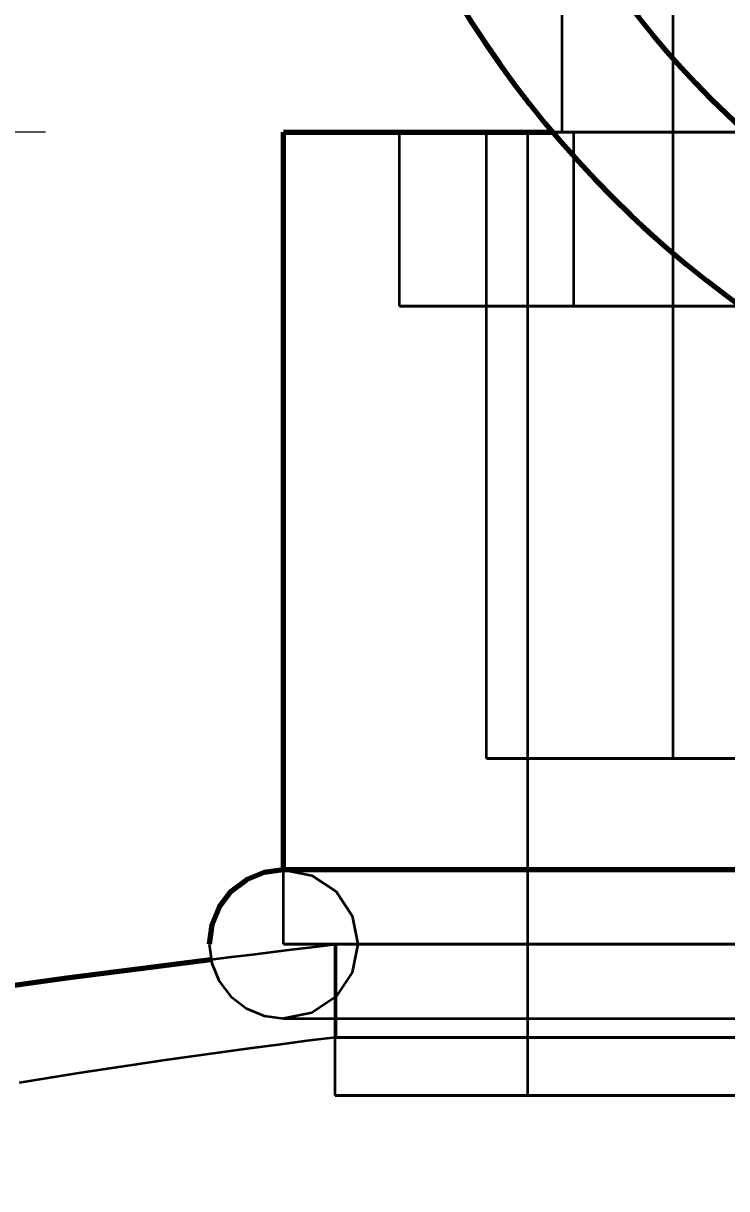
# Model space of a CAD drawing. Header units: millimetres. Extents: x 0 to 2208, y 0 to 420.
# Drawn here: x 100.257 to 102.68, y 229.835 to 233.854 of the extents above; entities that cross this region are included whole.
import ezdxf

# ---------------------------------------------------------------- set-up
doc = ezdxf.new("R2010")
doc.units = ezdxf.units.MM
doc.linetypes.add('IRAM-E-TRAZOS', pattern=[5, 4, -1])
for name, color, linetype, lineweight in [('01-VISIBLE', 7, 'CONTINUOUS', 70), ('02-OCULTA', 4, 'IRAM-E-TRAZOS', 35), ('04-COTA', 3, 'CONTINUOUS', 18), ('08-FINA', 5, 'CONTINUOUS', 18)]:
    doc.layers.add(name, color=color, linetype=linetype, lineweight=lineweight)
doc.styles.add('ISO3098', font='isocpeur.ttf')
doc.dimstyles.new('FLAMA-IRAM', dxfattribs={"dimtxt": 3.5, "dimasz": 3.5, "dimexe": 2, "dimexo": 1.5, "dimgap": 1, "dimtad": 1, "dimdec": 1, "dimtxsty": 'ISO3098', "dimblk": 'IRAM_FLECHA', "dimblk1": 'IRAM_FLECHA', "dimblk2": 'IRAM_FLECHA', "dimcen": 2.5, "dimclrd": 256, "dimclre": 256, "dimclrt": 256, "dimazin": 3, "dimtfac": 1, "dimtmove": 0, "dimatfit": 3, "dimlwd": 18, "dimlwe": 18})

# ---------------------------------------------------------------- blocks, each defined once
blk = doc.blocks.new('IRAM_FLECHA')
blk.add_solid([(0, 0), (-1, 0.125), (-1, -0.125)])

msp = doc.modelspace()

# ---------------------------------------------------------------- linework, layer by layer
at = {"layer": '01-VISIBLE'}
msp.add_line((101.153, 230.9345), (101.153, 233.4785), dxfattribs=at)
for points in [[(101.153, 233.4785), (101.256, 233.4785), (101.3591, 233.4785), (101.4621, 233.4785), (101.5651, 233.4785), (101.6681, 233.4785), (101.7712, 233.4785), (101.8742, 233.4785), (101.9772, 233.4785), (102.0803, 233.4785)], [(101.153, 230.9345), (101.0867, 230.9258), (101.025, 230.9002), (100.972, 230.8595), (100.9313, 230.8065), (100.9057, 230.7448), (100.897, 230.6785)], [(102.7662, 230.9345), (102.6653, 230.9345), (102.5645, 230.9345), (102.4637, 230.9345), (102.3629, 230.9345), (102.262, 230.9345), (102.1612, 230.9345), (102.0604, 230.9345), (101.9596, 230.9345), (101.8588, 230.9345), (101.7579, 230.9345), (101.6571, 230.9345), (101.5563, 230.9345), (101.4555, 230.9345), (101.3546, 230.9345), (101.2538, 230.9345), (101.153, 230.9345)], [(100.2084, 230.5345), (100.3074, 230.5484), (100.4066, 230.5617), (100.5057, 230.5748), (100.6049, 230.5877), (100.7041, 230.6004), (100.8033, 230.613), (100.9026, 230.6255)]]:
    msp.add_lwpolyline(points, dxfattribs=at)
msp.add_circle((104.833, 235.7985), 3.12, dxfattribs=at)
msp.add_arc((104.833, 235.7985), 3.6, 90, -90, dxfattribs=at)
at = {"layer": '02-OCULTA'}
for p, q in [((102.113, 233.4785), (102.113, 234.2985)), ((102.4954, 233.4785), (102.4954, 234.2985)), ((101.553, 232.8785), (101.553, 233.4785)), ((101.853, 231.3185), (101.853, 233.4785)), ((101.9954, 230.157), (101.9954, 233.4785)), ((102.153, 232.8785), (102.153, 233.4785)), ((102.4954, 231.3185), (102.4954, 233.4785)), ((101.153, 230.6785), (101.153, 230.9345)), ((101.331, 230.157), (101.331, 230.6785)), ((101.333, 230.6785), (101.333, 230.357))]:
    msp.add_line(p, q, dxfattribs=at)
for points in [[(102.7662, 233.4785), (102.6653, 233.4785), (102.5645, 233.4785), (102.4637, 233.4785), (102.3629, 233.4785), (102.262, 233.4785), (102.1612, 233.4785), (102.0604, 233.4785), (101.9596, 233.4785), (101.8588, 233.4785), (101.7579, 233.4785), (101.6571, 233.4785), (101.5563, 233.4785), (101.4555, 233.4785), (101.3546, 233.4785), (101.2538, 233.4785), (101.153, 233.4785)], [(102.7641, 233.4785), (102.6632, 233.4785), (102.5622, 233.4785), (102.4613, 233.4785), (102.3604, 233.4785), (102.2595, 233.4785), (102.1585, 233.4785), (102.0576, 233.4785), (101.9567, 233.4785), (101.8558, 233.4785), (101.7548, 233.4785), (101.6539, 233.4785), (101.553, 233.4785)], [(101.553, 233.4785), (101.6539, 233.4785), (101.7548, 233.4785), (101.8558, 233.4785), (101.9567, 233.4785), (102.0576, 233.4785), (102.1585, 233.4785), (102.2595, 233.4785), (102.3604, 233.4785), (102.4613, 233.4785), (102.5622, 233.4785), (102.6632, 233.4785), (102.7641, 233.4785)], [(102.7622, 233.4785), (102.6611, 233.4785), (102.5601, 233.4785), (102.4591, 233.4785), (102.3581, 233.4785), (102.2571, 233.4785), (102.1561, 233.4785), (102.055, 233.4785), (101.954, 233.4785), (101.853, 233.4785)], [(101.853, 233.4785), (101.954, 233.4785), (102.055, 233.4785), (102.1561, 233.4785), (102.2571, 233.4785), (102.3581, 233.4785), (102.4591, 233.4785), (102.5601, 233.4785), (102.6611, 233.4785), (102.7622, 233.4785)], [(102.7048, 233.4785), (102.6035, 233.4785), (102.5021, 233.4785), (102.4008, 233.4785), (102.2994, 233.4785), (102.1981, 233.4785), (102.0967, 233.4785), (101.9954, 233.4785)], [(101.9954, 233.4785), (102.0967, 233.4785), (102.1981, 233.4785), (102.2994, 233.4785), (102.4008, 233.4785), (102.5021, 233.4785), (102.6035, 233.4785), (102.7048, 233.4785)], [(102.0803, 233.4785), (102.1804, 233.4785), (102.2805, 233.4785), (102.3806, 233.4785), (102.4807, 233.4785), (102.5808, 233.4785), (102.6809, 233.4785)], [(102.7174, 233.4785), (102.6167, 233.4785), (102.516, 233.4785), (102.4152, 233.4785), (102.3145, 233.4785), (102.2137, 233.4785), (102.113, 233.4785)], [(102.113, 233.4785), (102.2137, 233.4785), (102.3145, 233.4785), (102.4152, 233.4785), (102.516, 233.4785), (102.6167, 233.4785), (102.7174, 233.4785)], [(102.7598, 233.4785), (102.6587, 233.4785), (102.5575, 233.4785), (102.4564, 233.4785), (102.3553, 233.4785), (102.2541, 233.4785), (102.153, 233.4785)], [(102.153, 233.4785), (102.2541, 233.4785), (102.3553, 233.4785), (102.4564, 233.4785), (102.5575, 233.4785), (102.6587, 233.4785), (102.7598, 233.4785)], [(102.6987, 233.4785), (102.597, 233.4785), (102.4954, 233.4785)], [(102.4954, 233.4785), (102.597, 233.4785), (102.6987, 233.4785)], [(102.6987, 233.4785), (102.597, 233.4785), (102.4954, 233.4785)], [(102.4954, 233.4785), (102.597, 233.4785), (102.6987, 233.4785)], [(102.7641, 232.8785), (102.6632, 232.8785), (102.5622, 232.8785), (102.4613, 232.8785), (102.3604, 232.8785), (102.2595, 232.8785), (102.1585, 232.8785), (102.0576, 232.8785), (101.9567, 232.8785), (101.8558, 232.8785), (101.7548, 232.8785), (101.6539, 232.8785), (101.553, 232.8785)], [(101.553, 232.8785), (101.6539, 232.8785), (101.7548, 232.8785), (101.8558, 232.8785), (101.9567, 232.8785), (102.0576, 232.8785), (102.1585, 232.8785), (102.2595, 232.8785), (102.3604, 232.8785), (102.4613, 232.8785), (102.5622, 232.8785), (102.6632, 232.8785), (102.7641, 232.8785)], [(102.7598, 232.8785), (102.6587, 232.8785), (102.5575, 232.8785), (102.4564, 232.8785), (102.3553, 232.8785), (102.2541, 232.8785), (102.153, 232.8785)], [(102.153, 232.8785), (102.2541, 232.8785), (102.3553, 232.8785), (102.4564, 232.8785), (102.5575, 232.8785), (102.6587, 232.8785), (102.7598, 232.8785)], [(102.7622, 231.3185), (102.6611, 231.3185), (102.5601, 231.3185), (102.4591, 231.3185), (102.3581, 231.3185), (102.2571, 231.3185), (102.1561, 231.3185), (102.055, 231.3185), (101.954, 231.3185), (101.853, 231.3185)], [(101.853, 231.3185), (101.954, 231.3185), (102.055, 231.3185), (102.1561, 231.3185), (102.2571, 231.3185), (102.3581, 231.3185), (102.4591, 231.3185), (102.5601, 231.3185), (102.6611, 231.3185), (102.7622, 231.3185)], [(102.6987, 231.3185), (102.597, 231.3185), (102.4954, 231.3185)], [(102.4954, 231.3185), (102.597, 231.3185), (102.6987, 231.3185)], [(102.7662, 230.9345), (102.6653, 230.9345), (102.5645, 230.9345), (102.4637, 230.9345), (102.3629, 230.9345), (102.262, 230.9345), (102.1612, 230.9345), (102.0604, 230.9345), (101.9596, 230.9345), (101.8588, 230.9345), (101.7579, 230.9345), (101.6571, 230.9345), (101.5563, 230.9345), (101.4555, 230.9345), (101.3546, 230.9345), (101.2538, 230.9345), (101.153, 230.9345)], [(101.153, 230.9345), (101.251, 230.915), (101.334, 230.8595), (101.3895, 230.7765), (101.409, 230.6785), (101.3895, 230.5806), (101.334, 230.4975), (101.251, 230.442), (101.153, 230.4225)], [(100.897, 230.6785), (100.9057, 230.6123), (100.9313, 230.5505), (100.972, 230.4975), (101.025, 230.4568), (101.0867, 230.4313), (101.153, 230.4225)], [(100.9026, 230.6255), (100.9743, 230.6344), (101.046, 230.6432), (101.1178, 230.6519), (101.1895, 230.6607), (101.2613, 230.6695), (101.333, 230.6785)], [(102.7662, 230.6785), (102.6653, 230.6785), (102.5645, 230.6785), (102.4637, 230.6785), (102.3629, 230.6785), (102.262, 230.6785), (102.1612, 230.6785), (102.0604, 230.6785), (101.9596, 230.6785), (101.8588, 230.6785), (101.7579, 230.6785), (101.6571, 230.6785), (101.5563, 230.6785), (101.4555, 230.6785), (101.3546, 230.6785), (101.2538, 230.6785), (101.153, 230.6785)], [(101.153, 230.6785), (101.2538, 230.6785), (101.3546, 230.6785), (101.4555, 230.6785), (101.5563, 230.6785), (101.6571, 230.6785), (101.7579, 230.6785), (101.8588, 230.6785), (101.9596, 230.6785), (102.0604, 230.6785), (102.1612, 230.6785), (102.262, 230.6785), (102.3629, 230.6785), (102.4637, 230.6785), (102.5645, 230.6785), (102.6653, 230.6785), (102.7662, 230.6785)], [(102.7318, 230.6785), (102.6317, 230.6785), (102.5317, 230.6785), (102.4316, 230.6785), (102.3316, 230.6785), (102.2315, 230.6785), (102.1315, 230.6785), (102.0314, 230.6785), (101.9313, 230.6785), (101.8313, 230.6785), (101.7312, 230.6785), (101.6312, 230.6785), (101.5311, 230.6785), (101.4311, 230.6785), (101.331, 230.6785)], [(101.331, 230.6785), (101.4311, 230.6785), (101.5311, 230.6785), (101.6312, 230.6785), (101.7312, 230.6785), (101.8313, 230.6785), (101.9313, 230.6785), (102.0314, 230.6785), (102.1315, 230.6785), (102.2315, 230.6785), (102.3316, 230.6785), (102.4316, 230.6785), (102.5317, 230.6785), (102.6317, 230.6785), (102.7318, 230.6785)], [(102.733, 230.6785), (102.633, 230.6785), (102.533, 230.6785), (102.433, 230.6785), (102.333, 230.6785), (102.233, 230.6785), (102.133, 230.6785), (102.033, 230.6785), (101.933, 230.6785), (101.833, 230.6785), (101.733, 230.6785), (101.633, 230.6785), (101.533, 230.6785), (101.433, 230.6785), (101.333, 230.6785)], [(101.333, 230.6785), (101.433, 230.6785), (101.533, 230.6785), (101.633, 230.6785), (101.733, 230.6785), (101.833, 230.6785), (101.933, 230.6785), (102.033, 230.6785), (102.133, 230.6785), (102.233, 230.6785), (102.333, 230.6785), (102.433, 230.6785), (102.533, 230.6785), (102.633, 230.6785), (102.733, 230.6785)], [(101.153, 230.4225), (101.2538, 230.4225), (101.3546, 230.4225), (101.4554, 230.4225), (101.5563, 230.4225), (101.6571, 230.4225), (101.7579, 230.4225), (101.8587, 230.4225), (101.9595, 230.4225), (102.0604, 230.4225), (102.1612, 230.4225), (102.262, 230.4225), (102.3628, 230.4225), (102.4637, 230.4225), (102.5645, 230.4225), (102.6653, 230.4225), (102.7661, 230.4225)], [(101.153, 230.4225), (101.2538, 230.4225), (101.3546, 230.4225), (101.4555, 230.4225), (101.5563, 230.4225), (101.6571, 230.4225), (101.7579, 230.4225), (101.8588, 230.4225), (101.9596, 230.4225), (102.0604, 230.4225), (102.1612, 230.4225), (102.262, 230.4225), (102.3629, 230.4225), (102.4637, 230.4225), (102.5645, 230.4225), (102.6653, 230.4225), (102.7662, 230.4225)], [(101.333, 230.357), (101.2336, 230.3446), (101.1342, 230.3318), (101.0348, 230.3187), (100.9355, 230.3052), (100.8363, 230.2913), (100.7371, 230.2771), (100.638, 230.2626), (100.5389, 230.2476), (100.4398, 230.2323), (100.3409, 230.2166), (100.242, 230.2006)], [(102.733, 230.357), (102.633, 230.357), (102.533, 230.357), (102.433, 230.357), (102.333, 230.357), (102.233, 230.357), (102.133, 230.357), (102.033, 230.357), (101.933, 230.357), (101.833, 230.357), (101.733, 230.357), (101.633, 230.357), (101.533, 230.357), (101.433, 230.357), (101.333, 230.357)], [(101.333, 230.357), (101.433, 230.357), (101.533, 230.357), (101.633, 230.357), (101.733, 230.357), (101.833, 230.357), (101.933, 230.357), (102.033, 230.357), (102.133, 230.357), (102.233, 230.357), (102.333, 230.357), (102.433, 230.357), (102.533, 230.357), (102.633, 230.357), (102.733, 230.357)], [(102.7318, 230.157), (102.6317, 230.157), (102.5317, 230.157), (102.4316, 230.157), (102.3316, 230.157), (102.2315, 230.157), (102.1315, 230.157), (102.0314, 230.157), (101.9313, 230.157), (101.8313, 230.157), (101.7312, 230.157), (101.6312, 230.157), (101.5311, 230.157), (101.4311, 230.157), (101.331, 230.157)], [(101.331, 230.157), (101.4311, 230.157), (101.5311, 230.157), (101.6312, 230.157), (101.7312, 230.157), (101.8313, 230.157), (101.9313, 230.157), (102.0314, 230.157), (102.1315, 230.157), (102.2315, 230.157), (102.3316, 230.157), (102.4316, 230.157), (102.5317, 230.157), (102.6317, 230.157), (102.7318, 230.157)], [(102.7048, 230.157), (102.6035, 230.157), (102.5021, 230.157), (102.4008, 230.157), (102.2994, 230.157), (102.1981, 230.157), (102.0967, 230.157), (101.9954, 230.157)], [(101.9954, 230.157), (102.0967, 230.157), (102.1981, 230.157), (102.2994, 230.157), (102.4008, 230.157), (102.5021, 230.157), (102.6035, 230.157), (102.7048, 230.157)]]:
    msp.add_lwpolyline(points, dxfattribs=at)
msp.add_circle((104.833, 235.7985), 3.6, dxfattribs=at)
at = {"layer": '08-FINA'}
msp.add_circle((108.833, 237.7995), 13.05, dxfattribs=at)

# ---------------------------------------------------------------- dimensions: what is measured, and where the dimension line sits
at = {"layer": '04-COTA'}
msp.add_linear_dim(base=(69.693, 120.9785), p1=(86.683, 120.9785), p2=(101.833, 233.4785), angle=90, dimstyle='FLAMA-IRAM', override={"dimlfac": 5}, dxfattribs=at).render()

doc.saveas('drawing.dxf')
